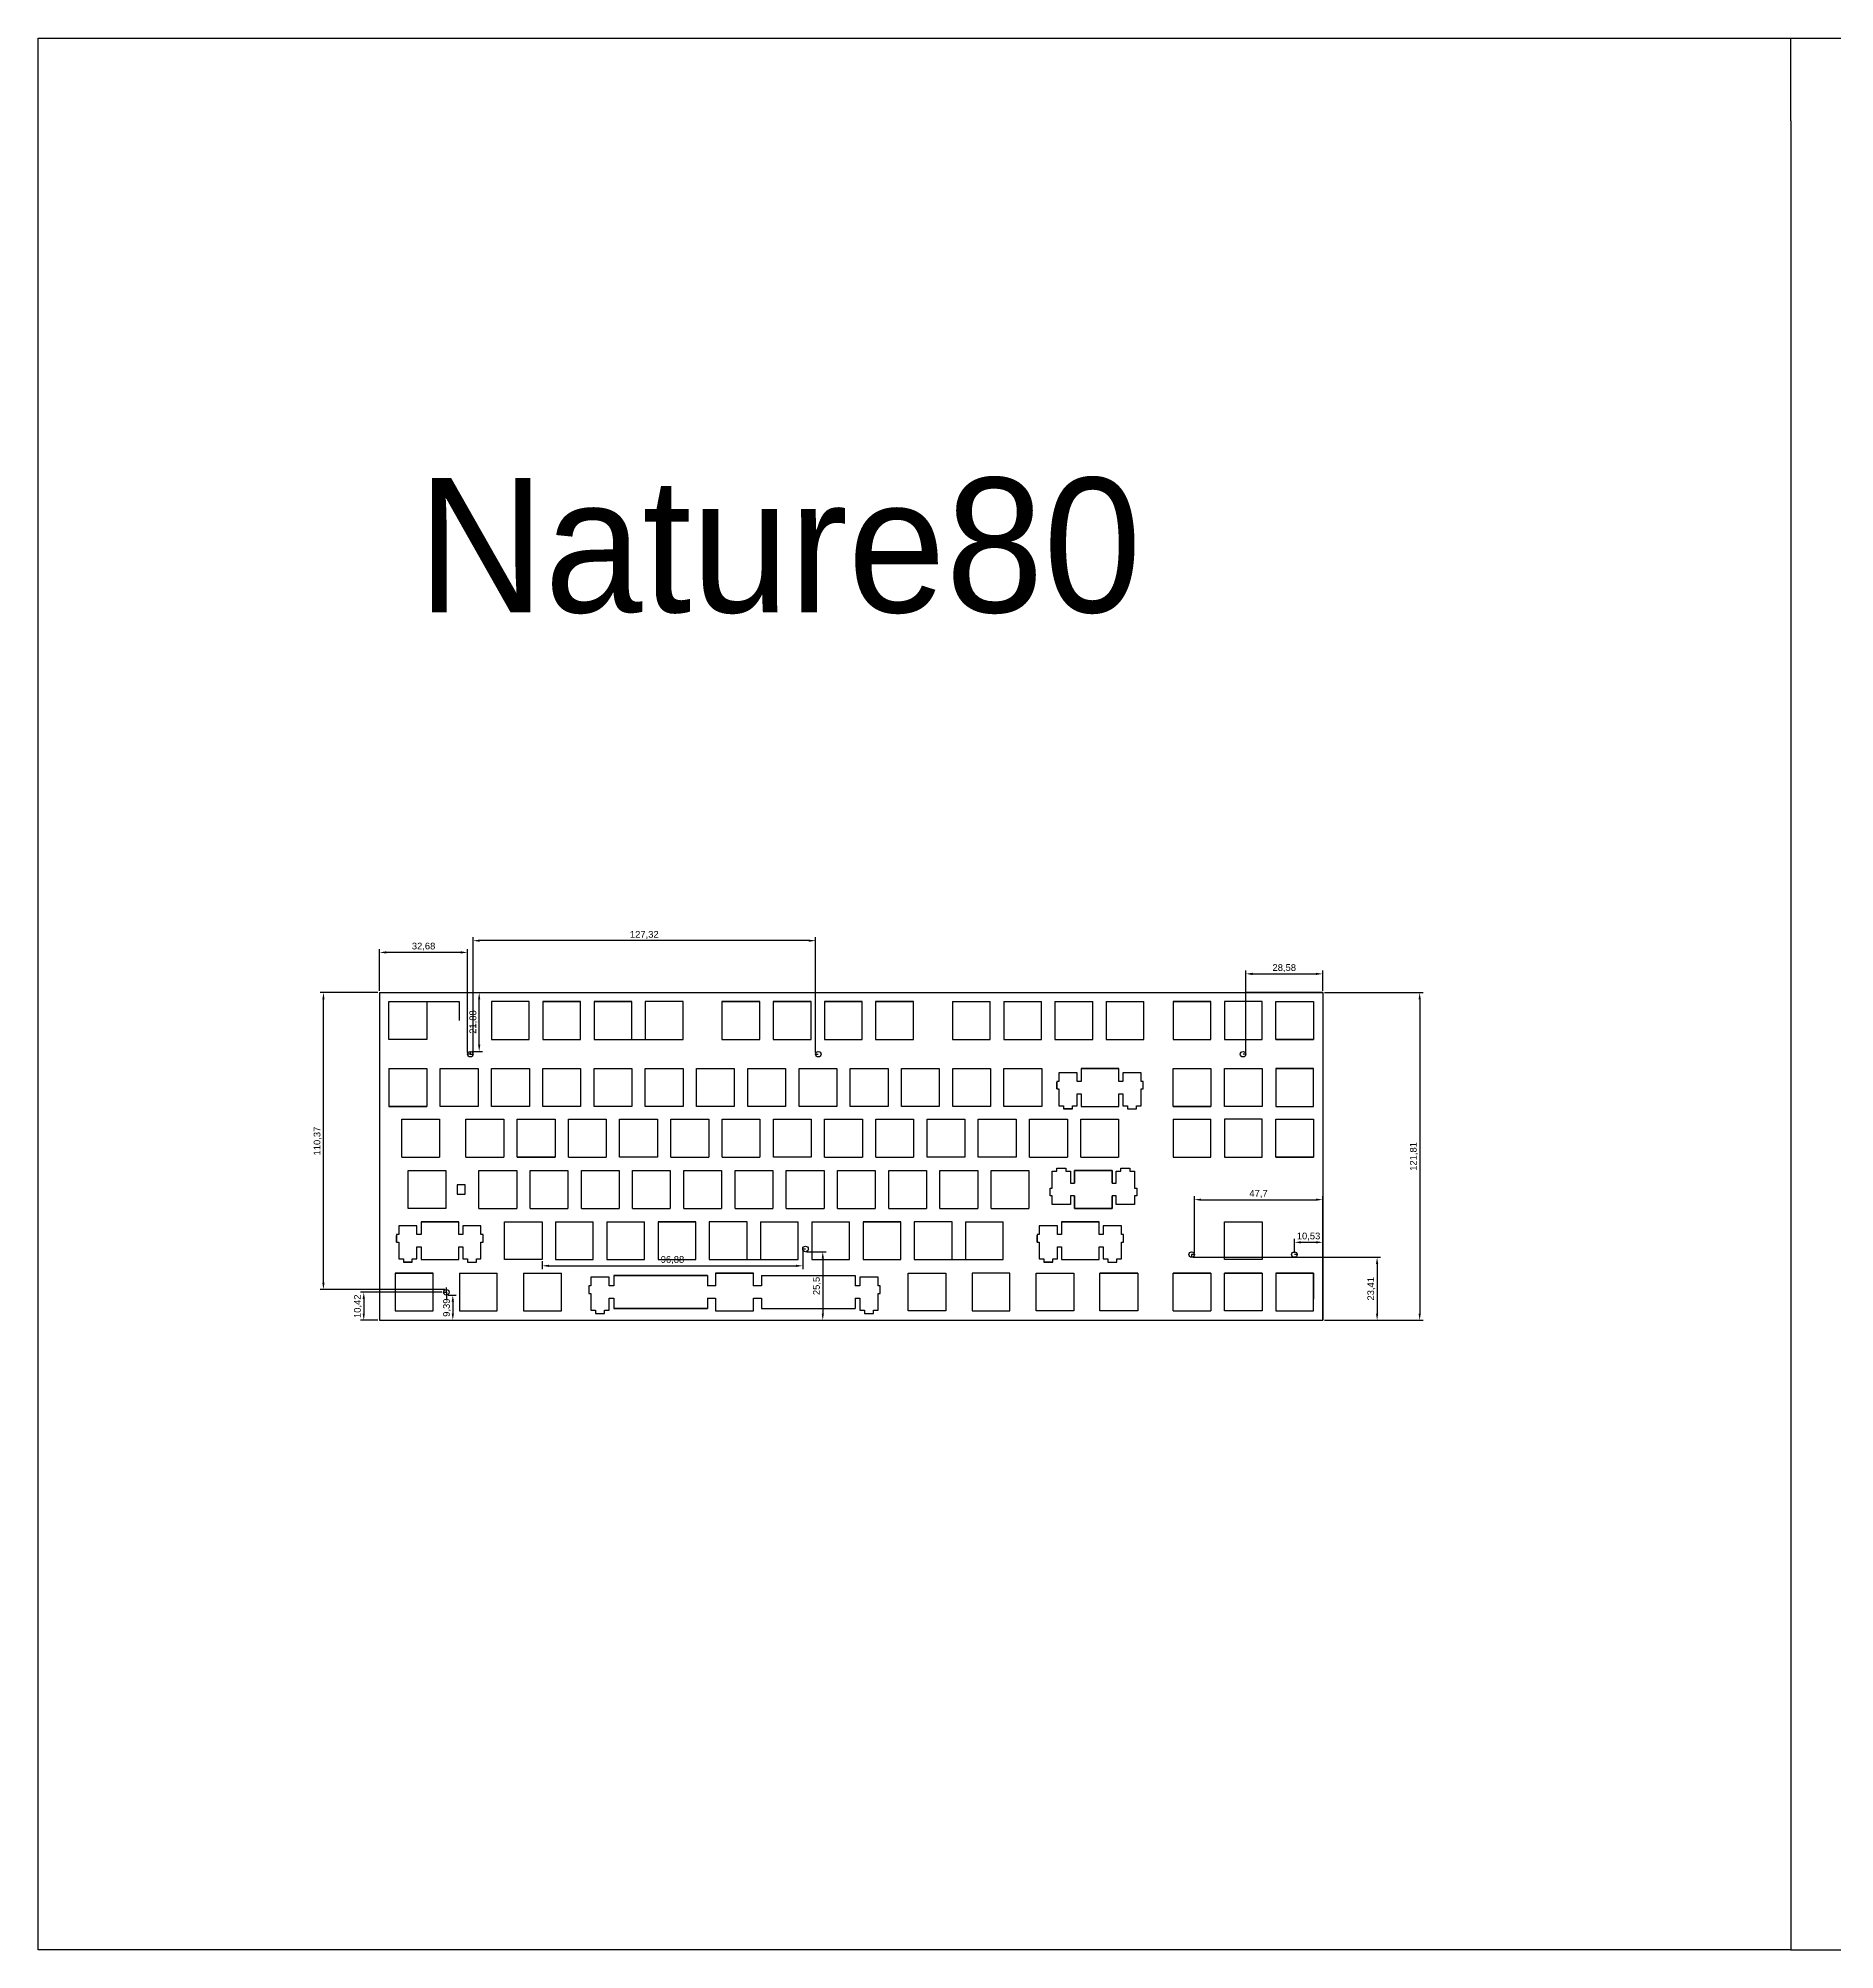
# Model space of a CAD drawing. Header units: millimetres. Extents: x -11 to 4755, y 2 to 721.
# Drawn here: x 2747 to 3415, y 2 to 713 of the extents above; entities that cross this region are included whole.
import ezdxf

# ---------------------------------------------------------------- set-up
doc = ezdxf.new("R2010")
doc.units = ezdxf.units.MM
doc.styles.get("Standard").update_dxf_attribs({"font": 'arial.ttf'})
doc.dimstyles.new('ISO-25', dxfattribs={"dimtxt": 2.5, "dimasz": 2.5, "dimexe": 1.25, "dimexo": 0.625, "dimtad": 1, "dimtxsty": 'Standard', "dimcen": 2.5, "dimadec": 0, "dimazin": 0, "dimtfac": 1, "dimtmove": 0, "dimatfit": 3, "dimfxl": 1, "dimarcsym": 0})

# ---------------------------------------------------------------- blocks, each defined once
blk = doc.blocks.new('*D90')
at = {"color": 0, "lineweight": -2, "transparency": 16777216}
for p, q in [((2874.25, 358.43), (2874.25, 374)), ((2904.43, 372.75), (2876.75, 372.75)), ((2906.93, 335.52), (2906.93, 374))]:
    blk.add_line(p, q, dxfattribs=at)
at = {"color": 0, "transparency": 16777216}
for points in [[(2876.75, 373.17), (2876.75, 372.33), (2874.25, 372.75)], [(2904.43, 373.17), (2904.43, 372.33), (2906.93, 372.75)]]:
    blk.add_solid(points, dxfattribs=at)
at = {"layer": 'Defpoints', "color": 0, "transparency": 16777216}
for p in [(2874.25, 372.75), (2874.25, 357.8), (2906.93, 334.9)]:
    blk.add_point(p, dxfattribs=at)
at = {"color": 0, "transparency": 16777216, "insert": (2890.59, 374.88), "char_height": 2.5, "attachment_point": 5}
blk.add_mtext('32,68', dxfattribs=at)
blk = doc.blocks.new('*D91')
at = {"color": 0, "lineweight": -2, "transparency": 16777216}
for p, q in [((2907.56, 357.8), (2912.52, 357.8)), ((2911.27, 338.42), (2911.27, 355.3)), ((2908.58, 335.92), (2912.52, 335.92))]:
    blk.add_line(p, q, dxfattribs=at)
at = {"color": 0, "transparency": 16777216}
for points in [[(2910.85, 355.3), (2911.68, 355.3), (2911.27, 357.8)], [(2910.85, 338.42), (2911.68, 338.42), (2911.27, 335.92)]]:
    blk.add_solid(points, dxfattribs=at)
at = {"layer": 'Defpoints', "color": 0, "transparency": 16777216}
for p in [(2906.93, 357.8), (2911.27, 357.8), (2907.96, 335.92)]:
    blk.add_point(p, dxfattribs=at)
at = {"color": 0, "transparency": 16777216, "insert": (2909.14, 346.86), "char_height": 2.5, "attachment_point": 5, "rotation": 90}
blk.add_mtext('21,88', dxfattribs=at)
blk = doc.blocks.new('*D92')
at = {"color": 0, "lineweight": -2, "transparency": 16777216}
for p, q in [((2908.98, 335.52), (2908.98, 378.37)), ((3033.8, 377.12), (2911.48, 377.12)), ((3036.3, 335.52), (3036.3, 378.37))]:
    blk.add_line(p, q, dxfattribs=at)
at = {"color": 0, "transparency": 16777216}
for points in [[(2911.48, 377.53), (2911.48, 376.7), (2908.98, 377.12)], [(3033.8, 377.53), (3033.8, 376.7), (3036.3, 377.12)]]:
    blk.add_solid(points, dxfattribs=at)
at = {"layer": 'Defpoints', "color": 0, "transparency": 16777216}
for p in [(2908.98, 377.12), (2908.98, 334.9), (3036.3, 334.9)]:
    blk.add_point(p, dxfattribs=at)
at = {"color": 0, "transparency": 16777216, "insert": (2972.64, 379.24), "char_height": 2.5, "attachment_point": 5}
blk.add_mtext('127,32', dxfattribs=at)
blk = doc.blocks.new('*D93')
at = {"color": 0, "lineweight": -2, "transparency": 16777216}
for p, q in [((3196.26, 335.52), (3196.26, 366.02)), ((3198.76, 364.77), (3222.34, 364.77)), ((3224.84, 358.43), (3224.84, 366.02))]:
    blk.add_line(p, q, dxfattribs=at)
at = {"color": 0, "transparency": 16777216}
for points in [[(3198.76, 365.19), (3198.76, 364.35), (3196.26, 364.77)], [(3222.34, 365.19), (3222.34, 364.35), (3224.84, 364.77)]]:
    blk.add_solid(points, dxfattribs=at)
at = {"layer": 'Defpoints', "color": 0, "transparency": 16777216}
for p in [(3224.84, 364.77), (3224.84, 357.8), (3196.26, 334.9)]:
    blk.add_point(p, dxfattribs=at)
at = {"color": 0, "transparency": 16777216, "insert": (3210.55, 366.9), "char_height": 2.5, "attachment_point": 5}
blk.add_mtext('28,58', dxfattribs=at)
blk = doc.blocks.new('*D94')
at = {"color": 0, "lineweight": -2, "transparency": 16777216}
for p, q in [((2897.43, 246.41), (2867.11, 246.41)), ((2868.36, 243.91), (2868.36, 238.49)), ((2873.63, 235.99), (2867.11, 235.99))]:
    blk.add_line(p, q, dxfattribs=at)
at = {"color": 0, "transparency": 16777216}
for points in [[(2867.94, 243.91), (2868.77, 243.91), (2868.36, 246.41)], [(2867.94, 238.49), (2868.77, 238.49), (2868.36, 235.99)]]:
    blk.add_solid(points, dxfattribs=at)
at = {"layer": 'Defpoints', "color": 0, "transparency": 16777216}
for p in [(2898.05, 246.41), (2868.36, 235.99), (2874.25, 235.99)]:
    blk.add_point(p, dxfattribs=at)
at = {"color": 0, "transparency": 16777216, "insert": (2866.23, 241.2), "char_height": 2.5, "attachment_point": 5, "rotation": 90}
blk.add_mtext('10,42', dxfattribs=at)
blk = doc.blocks.new('*D95')
at = {"color": 0, "lineweight": -2, "transparency": 16777216}
for p, q in [((2899.7, 245.38), (2902.71, 245.38)), ((2901.46, 242.88), (2901.46, 238.49)), ((2899.7, 235.99), (2902.71, 235.99))]:
    blk.add_line(p, q, dxfattribs=at)
at = {"color": 0, "transparency": 16777216}
for points in [[(2901.04, 242.88), (2901.88, 242.88), (2901.46, 245.38)], [(2901.04, 238.49), (2901.88, 238.49), (2901.46, 235.99)]]:
    blk.add_solid(points, dxfattribs=at)
at = {"layer": 'Defpoints', "color": 0, "transparency": 16777216}
for p in [(2899.08, 245.38), (2899.08, 235.99), (2901.46, 235.99)]:
    blk.add_point(p, dxfattribs=at)
at = {"color": 0, "transparency": 16777216, "insert": (2899.33, 240.69), "char_height": 2.5, "attachment_point": 5, "rotation": 90}
blk.add_mtext('9,39', dxfattribs=at)
blk = doc.blocks.new('*D96')
at = {"color": 0, "lineweight": -2, "transparency": 16777216}
for p, q in [((2873.63, 357.8), (2852.11, 357.8)), ((2853.36, 249.93), (2853.36, 355.3)), ((2898.45, 247.43), (2852.11, 247.43))]:
    blk.add_line(p, q, dxfattribs=at)
at = {"color": 0, "transparency": 16777216}
for points in [[(2852.95, 355.3), (2853.78, 355.3), (2853.36, 357.8)], [(2852.95, 249.93), (2853.78, 249.93), (2853.36, 247.43)]]:
    blk.add_solid(points, dxfattribs=at)
at = {"layer": 'Defpoints', "color": 0, "transparency": 16777216}
for p in [(2853.36, 357.8), (2874.25, 357.8), (2899.08, 247.43)]:
    blk.add_point(p, dxfattribs=at)
at = {"color": 0, "transparency": 16777216, "insert": (2851.23, 302.62), "char_height": 2.5, "attachment_point": 5, "rotation": 90}
blk.add_mtext('110,37', dxfattribs=at)
blk = doc.blocks.new('*D97')
at = {"color": 0, "lineweight": -2, "transparency": 16777216}
for p, q in [((3225.47, 357.8), (3262.14, 357.8)), ((3260.89, 355.3), (3260.89, 238.49)), ((3225.47, 235.99), (3262.14, 235.99))]:
    blk.add_line(p, q, dxfattribs=at)
at = {"color": 0, "transparency": 16777216}
for points in [[(3260.47, 355.3), (3261.31, 355.3), (3260.89, 357.8)], [(3260.47, 238.49), (3261.31, 238.49), (3260.89, 235.99)]]:
    blk.add_solid(points, dxfattribs=at)
at = {"layer": 'Defpoints', "color": 0, "transparency": 16777216}
for p in [(3224.84, 357.8), (3224.84, 235.99), (3260.89, 235.99)]:
    blk.add_point(p, dxfattribs=at)
at = {"color": 0, "transparency": 16777216, "insert": (3258.76, 296.9), "char_height": 2.5, "attachment_point": 5, "rotation": 90}
blk.add_mtext('121,81', dxfattribs=at)
blk = doc.blocks.new('*D98')
at = {"color": 0, "lineweight": -2, "transparency": 16777216}
for p, q in [((3177.14, 261.05), (3177.14, 282.08)), ((3179.64, 280.83), (3222.34, 280.83)), ((3224.84, 260.03), (3224.84, 282.08))]:
    blk.add_line(p, q, dxfattribs=at)
at = {"color": 0, "transparency": 16777216}
for points in [[(3179.64, 281.24), (3179.64, 280.41), (3177.14, 280.83)], [(3222.34, 281.24), (3222.34, 280.41), (3224.84, 280.83)]]:
    blk.add_solid(points, dxfattribs=at)
at = {"layer": 'Defpoints', "color": 0, "transparency": 16777216}
for p in [(3224.84, 280.83), (3177.14, 260.43), (3224.84, 259.4)]:
    blk.add_point(p, dxfattribs=at)
at = {"color": 0, "transparency": 16777216, "insert": (3200.99, 282.95), "char_height": 2.5, "attachment_point": 5}
blk.add_mtext('47,7', dxfattribs=at)
blk = doc.blocks.new('*D99')
at = {"color": 0, "lineweight": -2, "transparency": 16777216}
for p, q in [((3214.32, 261.05), (3214.32, 266.23)), ((3216.82, 264.98), (3222.34, 264.98)), ((3224.84, 261.05), (3224.84, 266.23))]:
    blk.add_line(p, q, dxfattribs=at)
at = {"color": 0, "transparency": 16777216}
for points in [[(3216.82, 265.4), (3216.82, 264.56), (3214.32, 264.98)], [(3222.34, 265.4), (3222.34, 264.56), (3224.84, 264.98)]]:
    blk.add_solid(points, dxfattribs=at)
at = {"layer": 'Defpoints', "color": 0, "transparency": 16777216}
for p in [(3224.84, 264.98), (3214.32, 260.43), (3224.84, 260.43)]:
    blk.add_point(p, dxfattribs=at)
at = {"color": 0, "transparency": 16777216, "insert": (3219.58, 267.11), "char_height": 2.5, "attachment_point": 5}
blk.add_mtext('10,53', dxfattribs=at)
blk = doc.blocks.new('*D89')
at = {"color": 0, "lineweight": -2, "transparency": 16777216}
for p, q in [((3033, 261.49), (3040.25, 261.49)), ((3039, 258.99), (3039, 238.49)), ((3033, 235.99), (3040.25, 235.99))]:
    blk.add_line(p, q, dxfattribs=at)
at = {"color": 0, "transparency": 16777216}
for points in [[(3038.59, 258.99), (3039.42, 258.99), (3039, 261.49)], [(3038.59, 238.49), (3039.42, 238.49), (3039, 235.99)]]:
    blk.add_solid(points, dxfattribs=at)
at = {"layer": 'Defpoints', "color": 0, "transparency": 16777216}
for p in [(3032.38, 261.49), (3032.38, 235.99), (3039, 235.99)]:
    blk.add_point(p, dxfattribs=at)
at = {"color": 0, "transparency": 16777216, "insert": (3036.87, 248.74), "char_height": 2.5, "attachment_point": 5, "rotation": 90}
blk.add_mtext('25,5', dxfattribs=at)
blk = doc.blocks.new('*D100')
at = {"color": 0, "lineweight": -2, "transparency": 16777216}
for p, q in [((2934.68, 257.93), (2934.68, 254.99)), ((2937.18, 256.24), (3029.06, 256.24)), ((3031.56, 261.89), (3031.56, 254.99))]:
    blk.add_line(p, q, dxfattribs=at)
at = {"color": 0, "transparency": 16777216}
for points in [[(2937.18, 256.65), (2937.18, 255.82), (2934.68, 256.24)], [(3029.06, 256.65), (3029.06, 255.82), (3031.56, 256.24)]]:
    blk.add_solid(points, dxfattribs=at)
at = {"layer": 'Defpoints', "color": 0, "transparency": 16777216}
for p in [(2934.68, 258.56), (3031.56, 262.52), (3031.56, 256.24)]:
    blk.add_point(p, dxfattribs=at)
at = {"color": 0, "transparency": 16777216, "insert": (2983.12, 258.37), "char_height": 2.5, "attachment_point": 5}
blk.add_mtext('96,88', dxfattribs=at)
blk = doc.blocks.new('*D101')
at = {"color": 0, "lineweight": -2, "transparency": 16777216}
for p, q in [((3176.74, 259.4), (3246.31, 259.4)), ((3245.06, 256.9), (3245.06, 238.49)), ((3225.47, 235.99), (3246.31, 235.99))]:
    blk.add_line(p, q, dxfattribs=at)
at = {"color": 0, "transparency": 16777216}
for points in [[(3244.64, 256.9), (3245.48, 256.9), (3245.06, 259.4)], [(3244.64, 238.49), (3245.48, 238.49), (3245.06, 235.99)]]:
    blk.add_solid(points, dxfattribs=at)
at = {"layer": 'Defpoints', "color": 0, "transparency": 16777216}
for p in [(3176.12, 259.4), (3224.84, 235.99), (3245.06, 235.99)]:
    blk.add_point(p, dxfattribs=at)
at = {"color": 0, "transparency": 16777216, "insert": (3242.93, 247.7), "char_height": 2.5, "attachment_point": 5, "rotation": 90}
blk.add_mtext('23,41', dxfattribs=at)

msp = doc.modelspace()

# ---------------------------------------------------------------- linework, layer by layer
for p, q in [((2747.342, 1.979), (2747.342, 712.604)), ((2747.342, 712.604), (4083.061, 712.604)), ((3398.865, 681.874), (3398.865, 712.604)), ((3398.865, 681.874), (3398.865, 1.979)), ((2874.252, 357.804), (3224.842, 357.804)), ((2874.252, 357.804), (2882.492, 357.804)), ((2874.252, 357.804), (2880.052, 357.804)), ((2874.252, 357.804), (2874.252, 335.924)), ((2874.252, 357.804), (2874.252, 235.994)), ((2874.252, 357.804), (2874.252, 247.434)), ((3224.842, 357.804), (3196.262, 357.804)), ((3224.842, 357.804), (3224.842, 235.994)), ((2877.712, 340.394), (2877.712, 354.444)), ((2877.712, 354.444), (2891.762, 354.444)), ((2891.762, 354.444), (2891.762, 340.394)), ((2891.762, 354.444), (2903.807, 354.444)), ((2903.807, 354.444), (2903.807, 347.419)), ((2915.852, 354.444), (2915.852, 340.394)), ((2929.902, 354.444), (2915.852, 354.444)), ((2929.902, 340.394), (2929.902, 354.444)), ((2934.892, 354.444), (2934.892, 340.394)), ((2948.942, 354.444), (2934.892, 354.444)), ((2934.892, 354.444), (2948.942, 354.444)), ((2934.892, 354.444), (2948.942, 354.444)), ((2948.942, 340.394), (2948.942, 354.444)), ((2953.952, 354.444), (2953.952, 340.394)), ((2968.002, 354.444), (2953.952, 354.444)), ((2953.952, 354.444), (2968.002, 354.444)), ((2968.002, 340.394), (2968.002, 354.444)), ((2972.992, 354.444), (2972.992, 340.394)), ((2987.042, 354.444), (2972.992, 354.444)), ((2987.042, 340.394), (2987.042, 354.444)), ((3001.532, 354.444), (3001.532, 340.394)), ((3015.582, 354.444), (3001.532, 354.444)), ((3001.532, 354.444), (3015.582, 354.444)), ((3015.582, 340.394), (3015.582, 354.444)), ((3020.572, 354.444), (3020.572, 340.394)), ((3034.622, 354.444), (3020.572, 354.444)), ((3020.572, 354.444), (3034.622, 354.444)), ((3034.622, 340.394), (3034.622, 354.444)), ((3039.612, 354.444), (3039.612, 340.394)), ((3053.662, 354.444), (3039.612, 354.444)), ((3039.612, 354.444), (3053.662, 354.444)), ((3053.662, 340.394), (3053.662, 354.444)), ((3058.652, 354.444), (3058.652, 340.394)), ((3072.702, 354.444), (3058.652, 354.444)), ((3058.652, 354.444), (3072.702, 354.444)), ((3072.702, 340.394), (3072.702, 354.444)), ((3087.212, 354.444), (3087.212, 340.394)), ((3087.212, 354.444), (3101.262, 354.444)), ((3087.212, 354.444), (3101.262, 354.444)), ((3101.262, 340.394), (3101.262, 354.444)), ((3106.252, 354.444), (3106.252, 340.394)), ((3106.252, 354.444), (3120.302, 354.444)), ((3106.252, 354.444), (3120.302, 354.444)), ((3120.302, 340.394), (3120.302, 354.444)), ((3125.292, 354.444), (3125.292, 340.394)), ((3125.292, 354.444), (3139.342, 354.444)), ((3125.292, 354.444), (3139.342, 354.444)), ((3139.342, 340.394), (3139.342, 354.444)), ((3144.332, 354.444), (3144.332, 340.394)), ((3144.332, 354.444), (3158.382, 354.444)), ((3144.332, 354.444), (3158.382, 354.444)), ((3158.382, 340.394), (3158.382, 354.444)), ((3169.262, 354.444), (3169.262, 340.394)), ((3183.312, 354.444), (3169.262, 354.444)), ((3169.262, 354.444), (3183.312, 354.444)), ((3183.312, 340.394), (3183.312, 354.444)), ((3188.322, 354.444), (3188.322, 340.394)), ((3202.372, 354.444), (3188.322, 354.444)), ((3202.372, 340.394), (3202.372, 354.444)), ((3207.372, 340.394), (3207.372, 354.444)), ((3207.372, 354.444), (3221.422, 354.444)), ((3221.422, 354.444), (3221.422, 340.394)), ((2891.762, 340.394), (2877.712, 340.394)), ((2907.957, 334.899), (2906.932, 334.899)), ((2907.957, 335.924), (2907.957, 334.899)), ((2907.957, 334.899), (2908.982, 334.899)), ((2915.852, 340.394), (2929.902, 340.394)), ((2934.892, 340.394), (2948.942, 340.394)), ((2953.952, 340.394), (2968.002, 340.394)), ((2968.002, 340.394), (2972.992, 340.394)), ((2972.992, 340.394), (2987.042, 340.394)), ((3001.532, 340.394), (3015.582, 340.394)), ((3020.572, 340.394), (3034.622, 340.394)), ((3036.302, 334.899), (3037.327, 334.899)), ((3039.612, 340.394), (3053.662, 340.394)), ((3058.652, 340.394), (3072.702, 340.394)), ((3087.212, 340.394), (3101.262, 340.394)), ((3106.252, 340.394), (3120.302, 340.394)), ((3125.292, 340.394), (3139.342, 340.394)), ((3144.332, 340.394), (3158.382, 340.394)), ((3169.262, 340.394), (3183.312, 340.394)), ((3169.262, 340.394), (3183.312, 340.394)), ((3188.322, 340.394), (3202.372, 340.394)), ((3188.322, 340.394), (3202.372, 340.394)), ((3196.262, 334.899), (3195.237, 334.899)), ((3221.422, 340.394), (3207.372, 340.394)), ((3207.372, 340.394), (3221.422, 340.394)), ((2877.712, 329.554), (2877.712, 315.504)), ((2877.712, 329.554), (2891.762, 329.554)), ((2891.762, 329.554), (2891.762, 315.504)), ((2896.812, 315.504), (2896.812, 329.554)), ((2896.812, 329.554), (2910.862, 329.554)), ((2910.862, 329.554), (2910.862, 315.504)), ((2915.862, 315.504), (2915.862, 329.554)), ((2915.862, 329.554), (2929.912, 329.554)), ((2929.912, 329.554), (2929.912, 315.504)), ((2934.912, 315.504), (2934.912, 329.554)), ((2934.912, 329.554), (2948.962, 329.554)), ((2948.962, 329.554), (2948.962, 315.504)), ((2953.962, 315.504), (2953.962, 329.554)), ((2953.962, 329.554), (2968.012, 329.554)), ((2968.012, 329.554), (2968.012, 315.504)), ((2973.012, 315.504), (2973.012, 329.554)), ((2973.012, 329.554), (2987.062, 329.554)), ((2987.062, 329.554), (2987.062, 315.504)), ((2992.062, 315.504), (2992.062, 329.554)), ((2992.062, 329.554), (3006.112, 329.554)), ((3006.112, 329.554), (3006.112, 315.504)), ((3011.112, 315.504), (3011.112, 329.554)), ((3011.112, 329.554), (3025.162, 329.554)), ((3025.162, 329.554), (3025.162, 315.504)), ((3030.162, 315.504), (3030.162, 329.554)), ((3030.162, 329.554), (3044.212, 329.554)), ((3044.212, 329.554), (3044.212, 315.504)), ((3049.212, 315.504), (3049.212, 329.554)), ((3049.212, 329.554), (3063.262, 329.554)), ((3063.262, 329.554), (3063.262, 315.504)), ((3068.262, 315.504), (3068.262, 329.554)), ((3068.262, 329.554), (3082.312, 329.554)), ((3082.312, 329.554), (3082.312, 315.504)), ((3087.312, 315.504), (3087.312, 329.554)), ((3087.312, 329.554), (3101.362, 329.554)), ((3101.362, 329.554), (3101.362, 315.504)), ((3106.362, 315.504), (3106.362, 329.554)), ((3106.362, 329.554), (3120.412, 329.554)), ((3120.412, 329.554), (3120.412, 315.504)), ((3135.027, 329.549), (3135.027, 324.813)), ((3149.077, 329.549), (3135.027, 329.549)), ((3135.027, 329.549), (3149.077, 329.549)), ((3135.032, 329.549), (3135.032, 329.554)), ((3149.077, 324.813), (3149.077, 329.549)), ((3169.262, 315.504), (3169.262, 329.554)), ((3169.262, 329.554), (3183.312, 329.554)), ((3169.262, 329.554), (3183.312, 329.554)), ((3183.312, 329.554), (3183.312, 315.504)), ((3188.322, 315.504), (3188.322, 329.554)), ((3188.322, 329.554), (3202.372, 329.554)), ((3188.322, 329.554), (3202.372, 329.554)), ((3202.372, 329.554), (3202.372, 315.504)), ((3207.372, 329.554), (3207.372, 315.504)), ((3221.422, 329.554), (3207.372, 329.554)), ((3207.372, 329.554), (3221.422, 329.554)), ((3221.422, 315.504), (3221.422, 329.554)), ((3125.952, 322.014), (3125.952, 324.458)), ((3135.027, 320.213), (3135.027, 315.499)), ((3149.077, 315.499), (3149.077, 320.213)), ((2891.762, 315.504), (2877.712, 315.504)), ((2877.712, 315.504), (2891.762, 315.504)), ((2910.862, 315.504), (2896.812, 315.504)), ((2929.912, 315.504), (2915.862, 315.504)), ((2948.962, 315.504), (2934.912, 315.504)), ((2968.012, 315.504), (2953.962, 315.504)), ((2987.062, 315.504), (2973.012, 315.504)), ((3006.112, 315.504), (2992.062, 315.504)), ((3025.162, 315.504), (3011.112, 315.504)), ((3044.212, 315.504), (3030.162, 315.504)), ((3063.262, 315.504), (3049.212, 315.504)), ((3082.312, 315.504), (3068.262, 315.504)), ((3101.362, 315.504), (3087.312, 315.504)), ((3120.412, 315.504), (3106.362, 315.504)), ((3131.8, 314.544), (3128.501, 314.544)), ((3135.027, 315.504), (3135.032, 315.504)), ((3135.027, 315.499), (3149.077, 315.499)), ((3135.032, 315.504), (3135.032, 315.499)), ((3183.312, 315.504), (3169.262, 315.504)), ((3169.262, 315.504), (3183.312, 315.504)), ((3202.372, 315.504), (3188.322, 315.504)), ((3207.372, 315.504), (3221.422, 315.504)), ((2882.492, 310.714), (2896.542, 310.714)), ((2882.492, 296.664), (2882.492, 310.714)), ((2896.542, 310.714), (2896.542, 296.664)), ((2906.342, 296.664), (2906.342, 310.714)), ((2906.342, 310.714), (2920.392, 310.714)), ((2920.392, 310.714), (2920.392, 296.664)), ((2925.402, 296.664), (2925.402, 310.714)), ((2925.402, 310.714), (2939.452, 310.714)), ((2939.452, 310.714), (2939.452, 296.664)), ((2944.442, 296.664), (2944.442, 310.714)), ((2944.442, 310.714), (2958.492, 310.714)), ((2958.492, 310.714), (2958.492, 296.664)), ((2963.482, 296.664), (2963.482, 310.714)), ((2963.482, 310.714), (2977.532, 310.714)), ((2977.532, 310.714), (2977.532, 296.664)), ((2982.542, 296.664), (2982.542, 310.714)), ((2982.542, 310.714), (2996.592, 310.714)), ((2996.592, 310.714), (2996.592, 296.664)), ((3001.582, 296.664), (3001.582, 310.714)), ((3001.582, 310.714), (3015.632, 310.714)), ((3015.632, 310.714), (3015.632, 296.664)), ((3020.622, 296.664), (3020.622, 310.714)), ((3020.622, 310.714), (3034.672, 310.714)), ((3034.672, 310.714), (3034.672, 296.664)), ((3039.682, 296.664), (3039.682, 310.714)), ((3039.682, 310.714), (3053.732, 310.714)), ((3053.732, 310.714), (3053.732, 296.664)), ((3058.722, 296.664), (3058.722, 310.714)), ((3058.722, 310.714), (3072.772, 310.714)), ((3072.772, 310.714), (3072.772, 296.664)), ((3077.762, 296.664), (3077.762, 310.714)), ((3077.762, 310.714), (3091.812, 310.714)), ((3091.812, 310.714), (3091.812, 296.664)), ((3096.802, 296.664), (3096.802, 310.714)), ((3096.802, 310.714), (3110.852, 310.714)), ((3110.852, 310.714), (3110.852, 296.664)), ((3115.862, 296.664), (3115.862, 310.714)), ((3115.862, 310.714), (3129.912, 310.714)), ((3129.912, 310.714), (3129.912, 296.664)), ((3134.902, 296.664), (3134.902, 310.714)), ((3134.902, 310.714), (3148.952, 310.714)), ((3148.952, 310.714), (3148.952, 296.664)), ((3169.262, 310.714), (3169.262, 296.664)), ((3169.262, 310.714), (3183.312, 310.714)), ((3183.312, 296.664), (3183.312, 310.714)), ((3188.322, 310.714), (3188.322, 296.664)), ((3202.372, 310.714), (3188.322, 310.714)), ((3202.372, 296.664), (3202.372, 310.714)), ((3207.372, 296.664), (3207.372, 310.714)), ((3207.372, 310.714), (3221.422, 310.714)), ((3221.422, 310.714), (3221.422, 296.664)), ((2882.492, 296.664), (2896.542, 296.664)), ((2884.872, 291.624), (2898.922, 291.624)), ((2884.872, 277.574), (2884.872, 291.624)), ((2884.872, 291.624), (2898.922, 291.624)), ((2898.922, 291.624), (2898.922, 277.574)), ((2906.342, 296.664), (2920.392, 296.664)), ((2911.162, 291.624), (2925.212, 291.624)), ((2911.162, 277.574), (2911.162, 291.624)), ((2925.212, 291.624), (2925.212, 277.574)), ((2939.452, 296.664), (2925.402, 296.664)), ((2925.402, 296.664), (2939.452, 296.664)), ((2925.402, 296.664), (2939.452, 296.664)), ((2930.192, 277.574), (2930.192, 291.624)), ((2930.192, 291.624), (2944.242, 291.624)), ((2944.242, 291.624), (2944.242, 277.574)), ((2944.442, 296.664), (2958.492, 296.664)), ((2949.242, 277.574), (2949.242, 291.624)), ((2949.242, 291.624), (2963.292, 291.624)), ((2963.292, 291.624), (2963.292, 277.574)), ((2977.532, 296.664), (2963.482, 296.664)), ((2968.272, 277.574), (2968.272, 291.624)), ((2968.272, 291.624), (2982.322, 291.624)), ((2982.322, 291.624), (2982.322, 277.574)), ((2982.542, 296.664), (2996.592, 296.664)), ((2987.342, 277.574), (2987.342, 291.624)), ((2987.342, 291.624), (3001.392, 291.624)), ((3001.392, 291.624), (3001.392, 277.574)), ((3001.582, 296.664), (3015.632, 296.664)), ((3006.372, 277.574), (3006.372, 291.624)), ((3006.372, 291.624), (3020.422, 291.624)), ((3020.422, 291.624), (3020.422, 277.574)), ((3034.672, 296.664), (3020.622, 296.664)), ((3025.422, 277.574), (3025.422, 291.624)), ((3025.422, 291.624), (3039.472, 291.624)), ((3039.472, 291.624), (3039.472, 277.574)), ((3039.682, 296.664), (3053.732, 296.664)), ((3044.452, 277.574), (3044.452, 291.624)), ((3044.452, 291.624), (3058.502, 291.624)), ((3058.502, 291.624), (3058.502, 277.574)), ((3058.722, 296.664), (3072.772, 296.664)), ((3063.522, 277.574), (3063.522, 291.624)), ((3063.522, 291.624), (3077.572, 291.624)), ((3077.572, 291.624), (3077.572, 277.574)), ((3091.812, 296.664), (3077.762, 296.664)), ((3082.552, 277.574), (3082.552, 291.624)), ((3082.552, 291.624), (3096.602, 291.624)), ((3096.602, 291.624), (3096.602, 277.574)), ((3110.852, 296.664), (3096.802, 296.664)), ((3101.602, 277.574), (3101.602, 291.624)), ((3101.602, 291.624), (3115.652, 291.624)), ((3115.652, 291.624), (3115.652, 277.574)), ((3115.862, 296.664), (3129.912, 296.664)), ((3132.572, 286.91), (3132.572, 291.624)), ((3132.572, 291.624), (3146.622, 291.624)), ((3132.572, 291.624), (3132.572, 286.91)), ((3146.622, 291.624), (3132.572, 291.624)), ((3134.902, 296.664), (3148.952, 296.664)), ((3146.622, 291.624), (3146.622, 286.91)), ((3146.622, 286.91), (3146.622, 291.624)), ((3169.262, 296.664), (3183.312, 296.664)), ((3169.262, 296.664), (3183.312, 296.664)), ((3188.322, 296.664), (3202.372, 296.664)), ((3188.322, 296.664), (3202.372, 296.664)), ((3221.422, 296.664), (3207.372, 296.664)), ((3207.372, 296.664), (3221.422, 296.664)), ((2903.052, 286.384), (2903.052, 282.864)), ((2906.072, 286.384), (2903.052, 286.384)), ((2906.072, 282.864), (2906.072, 286.384)), ((2898.922, 277.574), (2884.872, 277.574)), ((2903.052, 282.864), (2906.072, 282.864)), ((2911.162, 277.574), (2925.212, 277.574)), ((2930.192, 277.574), (2944.242, 277.574)), ((2949.242, 277.574), (2963.292, 277.574)), ((2968.272, 277.574), (2982.322, 277.574)), ((2987.342, 277.574), (3001.392, 277.574)), ((3006.372, 277.574), (3020.422, 277.574)), ((3025.422, 277.574), (3039.472, 277.574)), ((3044.452, 277.574), (3058.502, 277.574)), ((3063.522, 277.574), (3077.572, 277.574)), ((3082.552, 277.574), (3096.602, 277.574)), ((3101.602, 277.574), (3115.652, 277.574)), ((3132.572, 277.574), (3132.572, 282.31)), ((3132.572, 282.31), (3132.572, 277.574)), ((3146.622, 277.574), (3132.572, 277.574)), ((3132.572, 277.574), (3146.622, 277.574)), ((3132.572, 277.574), (3146.622, 277.574)), ((3139.597, 277.574), (3132.572, 277.574)), ((3139.597, 277.574), (3139.597, 277.569)), ((3146.622, 282.31), (3146.622, 277.574)), ((3146.622, 277.574), (3146.622, 282.31)), ((2889.637, 272.604), (2903.692, 272.604)), ((2889.637, 272.604), (2889.642, 272.604)), ((2889.637, 272.604), (2889.637, 267.868)), ((2903.687, 272.604), (2889.637, 272.604)), ((2889.637, 272.604), (2903.687, 272.604)), ((2889.637, 272.604), (2903.692, 272.604)), ((2889.637, 272.604), (2903.692, 272.604)), ((2889.637, 272.604), (2903.692, 272.604)), ((2889.637, 272.604), (2903.692, 272.604)), ((2889.642, 272.604), (2889.642, 272.609)), ((2903.687, 267.868), (2903.687, 272.604)), ((2903.692, 267.868), (2903.692, 272.604)), ((2920.632, 258.559), (2920.632, 272.609)), ((2920.632, 272.609), (2934.682, 272.609)), ((2920.632, 272.604), (2934.682, 272.604)), ((2920.632, 272.604), (2934.682, 272.604)), ((2920.632, 272.604), (2934.682, 272.604)), ((2920.632, 272.604), (2934.682, 272.604)), ((2920.632, 272.604), (2934.682, 272.604)), ((2934.682, 272.609), (2934.682, 258.559)), ((2939.632, 272.604), (2953.682, 272.604)), ((2939.632, 272.604), (2939.632, 258.554)), ((2939.632, 272.604), (2953.682, 272.604)), ((2939.632, 272.604), (2953.682, 272.604)), ((2939.632, 272.604), (2953.682, 272.604)), ((2953.682, 258.554), (2953.682, 272.604)), ((2958.712, 272.604), (2972.762, 272.604)), ((2958.712, 272.604), (2958.712, 258.554)), ((2958.712, 272.604), (2972.762, 272.604)), ((2958.712, 272.604), (2972.762, 272.604)), ((2972.762, 258.554), (2972.762, 272.604)), ((2977.772, 272.604), (2977.772, 258.554)), ((2991.822, 272.604), (2977.772, 272.604)), ((2977.772, 272.604), (2991.822, 272.604)), ((2991.822, 258.554), (2991.822, 272.604)), ((2996.812, 272.604), (2996.812, 258.554)), ((3010.862, 272.604), (2996.812, 272.604)), ((3010.862, 258.554), (3010.862, 272.604)), ((3015.812, 272.604), (3029.862, 272.604)), ((3015.812, 272.604), (3015.812, 258.554)), ((3015.812, 272.604), (3029.862, 272.604)), ((3015.812, 272.604), (3029.862, 272.604)), ((3015.812, 272.604), (3029.862, 272.604)), ((3029.862, 258.554), (3029.862, 272.604)), ((3034.892, 272.604), (3048.942, 272.604)), ((3034.892, 272.604), (3034.892, 258.554)), ((3034.892, 272.604), (3048.942, 272.604)), ((3034.892, 272.604), (3048.942, 272.604)), ((3048.942, 258.554), (3048.942, 272.604)), ((3053.952, 272.604), (3053.952, 258.554)), ((3068.002, 272.604), (3053.952, 272.604)), ((3053.952, 272.604), (3068.002, 272.604)), ((3068.002, 258.554), (3068.002, 272.604)), ((3072.992, 272.604), (3072.992, 258.554)), ((3087.042, 272.604), (3072.992, 272.604)), ((3087.042, 258.554), (3087.042, 272.604)), ((3091.992, 272.604), (3106.042, 272.604)), ((3091.992, 272.604), (3091.992, 258.554)), ((3091.992, 272.604), (3106.042, 272.604)), ((3091.992, 272.604), (3106.042, 272.604)), ((3091.992, 272.604), (3106.042, 272.604)), ((3106.042, 258.554), (3106.042, 272.604)), ((3127.722, 272.604), (3127.722, 267.868)), ((3141.772, 272.604), (3127.722, 272.604)), ((3127.722, 272.604), (3141.772, 272.604)), ((3127.722, 272.604), (3141.772, 272.604)), ((3127.727, 272.604), (3127.727, 272.609)), ((3141.772, 267.868), (3141.772, 272.604)), ((3188.332, 272.604), (3202.382, 272.604)), ((3188.332, 258.554), (3188.332, 272.604)), ((3202.382, 272.604), (3202.382, 258.554)), ((2880.562, 265.069), (2880.562, 267.513)), ((2889.637, 263.268), (2889.637, 258.554)), ((2903.687, 258.554), (2903.687, 263.268)), ((2903.692, 258.554), (2903.692, 263.268)), ((3118.647, 265.069), (3118.647, 267.513)), ((3127.722, 263.268), (3127.722, 258.554)), ((3141.772, 258.554), (3141.772, 263.268)), ((2886.41, 257.599), (2883.111, 257.599)), ((2889.637, 258.559), (2889.642, 258.559)), ((2889.642, 258.559), (2889.637, 258.559)), ((2889.637, 258.559), (2903.692, 258.559)), ((2889.637, 258.554), (2903.687, 258.554)), ((2889.642, 258.559), (2889.642, 258.554)), ((2889.642, 258.559), (2889.642, 258.554)), ((2889.642, 258.554), (2903.692, 258.554)), ((2934.682, 258.559), (2920.632, 258.559)), ((2939.632, 258.554), (2953.682, 258.554)), ((2958.712, 258.554), (2972.762, 258.554)), ((2977.772, 258.554), (2991.822, 258.554)), ((2996.812, 258.554), (3010.862, 258.554)), ((3010.862, 258.559), (3015.812, 258.554)), ((3015.812, 258.554), (3029.862, 258.554)), ((3031.562, 262.519), (3032.587, 262.519)), ((3034.892, 258.554), (3048.942, 258.554)), ((3053.952, 258.554), (3068.002, 258.554)), ((3072.992, 258.554), (3087.042, 258.554)), ((3087.042, 258.559), (3091.992, 258.554)), ((3091.992, 258.554), (3106.042, 258.554)), ((3124.495, 257.599), (3121.196, 257.599)), ((3127.722, 258.559), (3127.727, 258.559)), ((3127.722, 258.554), (3141.772, 258.554)), ((3127.727, 258.559), (3127.727, 258.554)), ((3177.142, 260.429), (3176.117, 260.429)), ((3177.142, 260.429), (3176.117, 260.429)), ((3176.117, 260.429), (3176.117, 259.404)), ((3202.382, 258.554), (3188.332, 258.554)), ((3215.342, 260.429), (3214.317, 260.429)), ((3215.452, 260.429), (3214.427, 260.429)), ((3215.452, 260.429), (3214.427, 260.429)), ((3215.452, 260.429), (3214.427, 260.429)), ((3224.842, 261.494), (3224.842, 262.519)), ((3224.842, 235.994), (3224.842, 261.494)), ((3224.842, 235.994), (3224.842, 259.404)), ((2880.052, 253.504), (2894.102, 253.504)), ((2880.052, 253.504), (2880.052, 239.454)), ((2894.102, 253.504), (2880.052, 253.504)), ((2880.052, 253.504), (2894.102, 253.504)), ((2880.052, 253.504), (2894.102, 253.504)), ((2880.052, 253.504), (2894.102, 253.504)), ((2894.102, 239.454), (2894.102, 253.504)), ((2903.892, 253.504), (2917.942, 253.504)), ((2903.892, 253.504), (2903.892, 239.454)), ((2903.892, 253.504), (2917.942, 253.504)), ((2903.892, 253.504), (2917.942, 253.504)), ((2917.942, 239.454), (2917.942, 253.504)), ((2927.772, 253.504), (2941.822, 253.504)), ((2927.772, 253.504), (2927.772, 239.454)), ((2927.772, 253.504), (2941.822, 253.504)), ((2941.822, 239.454), (2941.822, 253.504)), ((2996.152, 252.604), (2961.372, 252.604)), ((2961.372, 252.604), (2996.152, 252.604)), ((2996.152, 252.604), (2961.372, 252.604)), ((2961.372, 252.604), (2961.372, 248.778)), ((2996.152, 252.604), (2996.152, 248.778)), ((2999.152, 253.504), (3013.202, 253.504)), ((2999.152, 253.504), (2999.152, 248.778)), ((3013.202, 253.504), (2999.152, 253.504)), ((3013.202, 248.778), (3013.202, 253.504)), ((3016.202, 252.604), (3050.982, 252.604)), ((3016.202, 252.604), (3016.202, 248.778)), ((3016.202, 252.604), (3050.982, 252.604)), ((3050.982, 252.604), (3050.982, 248.778)), ((3070.722, 239.454), (3070.722, 253.504)), ((3070.722, 253.504), (3084.772, 253.504)), ((3084.772, 253.504), (3084.772, 239.454)), ((3108.582, 253.504), (3094.532, 253.504)), ((3094.532, 253.504), (3094.532, 239.454)), ((3108.582, 239.454), (3108.582, 253.504)), ((3118.312, 253.504), (3132.362, 253.504)), ((3118.312, 239.454), (3118.312, 253.504)), ((3132.362, 253.504), (3132.362, 239.454)), ((3142.032, 253.504), (3156.082, 253.504)), ((3156.082, 253.504), (3142.032, 253.504)), ((3142.032, 239.454), (3142.032, 253.504)), ((3156.082, 253.504), (3156.082, 239.454)), ((3169.262, 253.504), (3183.312, 253.504)), ((3183.312, 253.504), (3169.262, 253.504)), ((3183.312, 253.504), (3169.262, 253.504)), ((3169.262, 239.454), (3169.262, 253.504)), ((3169.262, 253.504), (3183.312, 253.504)), ((3169.262, 253.504), (3183.312, 253.504)), ((3183.312, 253.504), (3183.312, 239.454)), ((3188.322, 253.504), (3202.372, 253.504)), ((3202.372, 253.504), (3188.322, 253.504)), ((3202.372, 253.504), (3188.322, 253.504)), ((3188.322, 239.454), (3188.322, 253.504)), ((3188.322, 253.504), (3202.372, 253.504)), ((3188.322, 253.504), (3202.372, 253.504)), ((3202.372, 253.504), (3202.372, 239.454)), ((3207.372, 253.504), (3221.422, 253.504)), ((3221.422, 253.504), (3207.372, 253.504)), ((3221.422, 253.504), (3207.372, 253.504)), ((3207.372, 253.504), (3207.372, 239.454)), ((3207.372, 253.504), (3221.422, 253.504)), ((3221.422, 253.504), (3221.422, 243.872)), ((3221.422, 239.454), (3221.422, 253.504)), ((2898.052, 246.409), (2899.077, 246.409)), ((2899.077, 246.409), (2899.077, 248.195)), ((2899.077, 246.409), (2899.077, 243.884)), ((2961.372, 244.178), (2961.372, 240.354)), ((2996.152, 244.178), (2996.152, 240.354)), ((2999.152, 244.178), (2999.152, 239.454)), ((3013.202, 239.454), (3013.202, 244.178)), ((3016.202, 244.178), (3016.202, 240.354)), ((3050.982, 244.178), (3050.982, 240.354)), ((2874.252, 235.994), (3224.842, 235.994)), ((2880.052, 239.454), (2894.102, 239.454)), ((2903.892, 239.454), (2917.942, 239.454)), ((2927.772, 239.454), (2941.822, 239.454)), ((2996.152, 240.354), (2961.372, 240.354)), ((2961.372, 240.354), (2996.152, 240.354)), ((2999.152, 239.454), (3013.202, 239.454)), ((2999.152, 239.454), (3013.202, 239.454)), ((2999.152, 239.454), (3013.202, 239.454)), ((3016.202, 240.354), (3050.982, 240.354)), ((3084.772, 239.454), (3070.722, 239.454)), ((3094.532, 239.454), (3108.582, 239.454)), ((3132.362, 239.454), (3118.312, 239.454)), ((3156.082, 239.454), (3142.032, 239.454)), ((3169.262, 239.454), (3183.312, 239.454)), ((3202.372, 239.454), (3188.322, 239.454)), ((3207.372, 239.454), (3221.422, 239.454)), ((3398.865, 1.979), (2747.342, 1.979)), ((3398.865, 1.979), (4083.061, 1.979))]:
    msp.add_line(p, q)
at = {"color": 0}
for points in [[(3135.027, 324.813), (3133.527, 324.813), (3133.527, 328.043), (3126.776, 328.043), (3126.776, 324.813), (3125.952, 324.813), (3125.952, 322.014), (3126.776, 322.014), (3126.776, 315.744), (3128.501, 315.744), (3128.501, 314.544), (3131.8, 314.544), (3131.8, 315.744), (3133.527, 315.744), (3133.527, 320.213), (3135.027, 320.213)], [(3149.077, 320.213), (3150.576, 320.213), (3150.576, 315.744), (3152.301, 315.744), (3152.301, 314.544), (3155.602, 314.544), (3155.602, 315.744), (3157.327, 315.744), (3157.327, 322.014), (3158.151, 322.014), (3158.151, 324.813), (3157.327, 324.813), (3157.327, 328.043), (3150.576, 328.043), (3150.576, 324.813), (3149.077, 324.813)], [(3132.572, 282.31), (3131.072, 282.31), (3131.072, 279.08), (3124.321, 279.08), (3124.321, 282.31), (3123.497, 282.31), (3123.497, 285.109), (3124.321, 285.109), (3124.321, 291.379), (3126.046, 291.379), (3126.046, 292.579), (3129.345, 292.579), (3129.345, 291.379), (3131.072, 291.379), (3131.072, 286.91), (3132.572, 286.91)], [(3146.622, 286.91), (3148.121, 286.91), (3148.121, 291.379), (3149.846, 291.379), (3149.846, 292.579), (3153.147, 292.579), (3153.147, 291.379), (3154.872, 291.379), (3154.872, 285.109), (3155.696, 285.109), (3155.696, 282.31), (3154.872, 282.31), (3154.872, 279.08), (3148.121, 279.08), (3148.121, 282.31), (3146.622, 282.31)], [(2889.637, 267.868), (2888.137, 267.868), (2888.137, 271.098), (2881.386, 271.098), (2881.386, 267.868), (2880.562, 267.868), (2880.562, 265.069), (2881.386, 265.069), (2881.386, 258.799), (2883.111, 258.799), (2883.111, 257.599), (2886.41, 257.599), (2886.41, 258.799), (2888.137, 258.799), (2888.137, 263.268), (2889.637, 263.268)], [(2903.687, 263.268), (2905.186, 263.268), (2905.186, 258.799), (2906.911, 258.799), (2906.911, 257.599), (2910.212, 257.599), (2910.212, 258.799), (2911.937, 258.799), (2911.937, 265.069), (2912.761, 265.069), (2912.761, 267.868), (2911.937, 267.868), (2911.937, 271.098), (2905.186, 271.098), (2905.186, 267.868), (2903.687, 267.868)], [(3127.722, 267.868), (3126.222, 267.868), (3126.222, 271.098), (3119.471, 271.098), (3119.471, 267.868), (3118.647, 267.868), (3118.647, 265.069), (3119.471, 265.069), (3119.471, 258.799), (3121.196, 258.799), (3121.196, 257.599), (3124.495, 257.599), (3124.495, 258.799), (3126.222, 258.799), (3126.222, 263.268), (3127.722, 263.268)], [(3141.772, 263.268), (3143.271, 263.268), (3143.271, 258.799), (3144.996, 258.799), (3144.996, 257.599), (3148.297, 257.599), (3148.297, 258.799), (3150.022, 258.799), (3150.022, 265.069), (3150.846, 265.069), (3150.846, 267.868), (3150.022, 267.868), (3150.022, 271.098), (3143.271, 271.098), (3143.271, 267.868), (3141.772, 267.868)], [(2961.372, 248.778), (2959.553, 248.778), (2959.553, 252.008), (2952.803, 252.008), (2952.803, 248.778), (2951.977, 248.778), (2951.977, 245.979), (2952.803, 245.979), (2952.803, 239.709), (2954.528, 239.709), (2954.528, 238.509), (2957.827, 238.509), (2957.827, 239.709), (2959.553, 239.709), (2959.553, 244.178), (2961.372, 244.178)], [(2999.178, 248.778), (2996.152, 248.778)], [(2999.178, 253.479), (2999.178, 253.478)], [(3016.202, 248.778), (3013.177, 248.778)], [(3050.982, 244.178), (3052.803, 244.178), (3052.803, 239.709), (3054.527, 239.709), (3054.527, 238.509), (3057.827, 238.509), (3057.827, 239.709), (3059.552, 239.709), (3059.552, 245.979), (3060.378, 245.979), (3060.378, 248.778), (3059.552, 248.778), (3059.552, 252.008), (3052.803, 252.008), (3052.803, 248.778), (3050.982, 248.778)], [(2996.152, 244.178), (2999.152, 244.178)], [(3013.202, 244.178), (3016.202, 244.178)]]:
    msp.add_lwpolyline(points, dxfattribs=at)
for centre in [(2907.957, 334.899), (3037.327, 334.899), (3195.237, 334.899), (3032.587, 262.519), (3176.117, 260.429), (3214.317, 260.429), (2899.077, 246.409)]:
    msp.add_circle(centre, 1.025)

# ---------------------------------------------------------------- texts
at = {"insert": (2888.355, 549.178), "char_height": 80, "attachment_point": 1}
msp.add_mtext_dynamic_manual_height_columns('{\\fGulim|b0|i0|c129|p34;\\H0.625x;Nature\\fGulim|b0|i0|c134|p34;80}', width=374.17134, gutter_width=12.5, heights=[56.946], dxfattribs=at)

# ---------------------------------------------------------------- dimensions: what is measured, and where the dimension line sits
for base, p1, p2, picture, middle in [((2908.982, 377.115), (3036.302, 334.899), (2908.982, 334.899), '*D92', (2972.642, 379.243)), ((2874.252, 372.75), (2906.932, 334.899), (2874.252, 357.804), '*D90', (2890.592, 374.878)), ((3224.842, 364.771), (3196.262, 334.899), (3224.842, 357.804), '*D93', (3210.552, 366.899)), ((3224.842, 280.826), (3177.142, 260.429), (3224.842, 259.404), '*D98', (3200.992, 282.948)), ((3224.842413802, 264.979892619), (3214.317413802, 260.428764305), (3224.842413802, 260.428764305), '*D99', (3219.579913802, 267.107280068)), ((3031.562, 256.238), (2934.682, 258.559), (3031.562, 262.519), '*D100', (2983.122, 258.366))]:
    dim = msp.add_linear_dim(base=base, p1=p1, p2=p2, dimstyle='ISO-25')
    dim.commit()
    dim.dimension.update_dxf_attribs({"geometry": picture, "text_midpoint": middle})
for base, p1, p2, picture, middle in [((2853.362, 357.804), (2899.077, 247.434), (2874.252, 357.804), '*D96', (2851.235, 302.619)), ((2911.266, 357.804), (2907.957, 335.924), (2906.932, 357.804), '*D91', (2909.139, 346.864)), ((3260.89, 235.994), (3224.842, 357.804), (3224.842, 235.994), '*D97', (3258.763, 296.899)), ((3039.002, 235.994), (3032.377, 261.494), (3032.377, 235.994), '*D89', (3036.875, 248.744)), ((3245.06, 235.994), (3176.117, 259.404), (3224.842, 235.994), '*D101', (3242.933, 247.699)), ((2868.358147801, 235.993764305), (2898.052413802, 246.408764305), (2874.252413802, 235.993764305), '*D94', (2866.230760352, 241.201264305)), ((2901.459, 235.994), (2899.077, 245.384), (2899.077, 235.994), '*D95', (2899.331, 240.689))]:
    dim = msp.add_linear_dim(base=base, p1=p1, p2=p2, angle=90, dimstyle='ISO-25')
    dim.commit()
    dim.dimension.update_dxf_attribs({"geometry": picture, "text_midpoint": middle})

doc.saveas('drawing.dxf')
